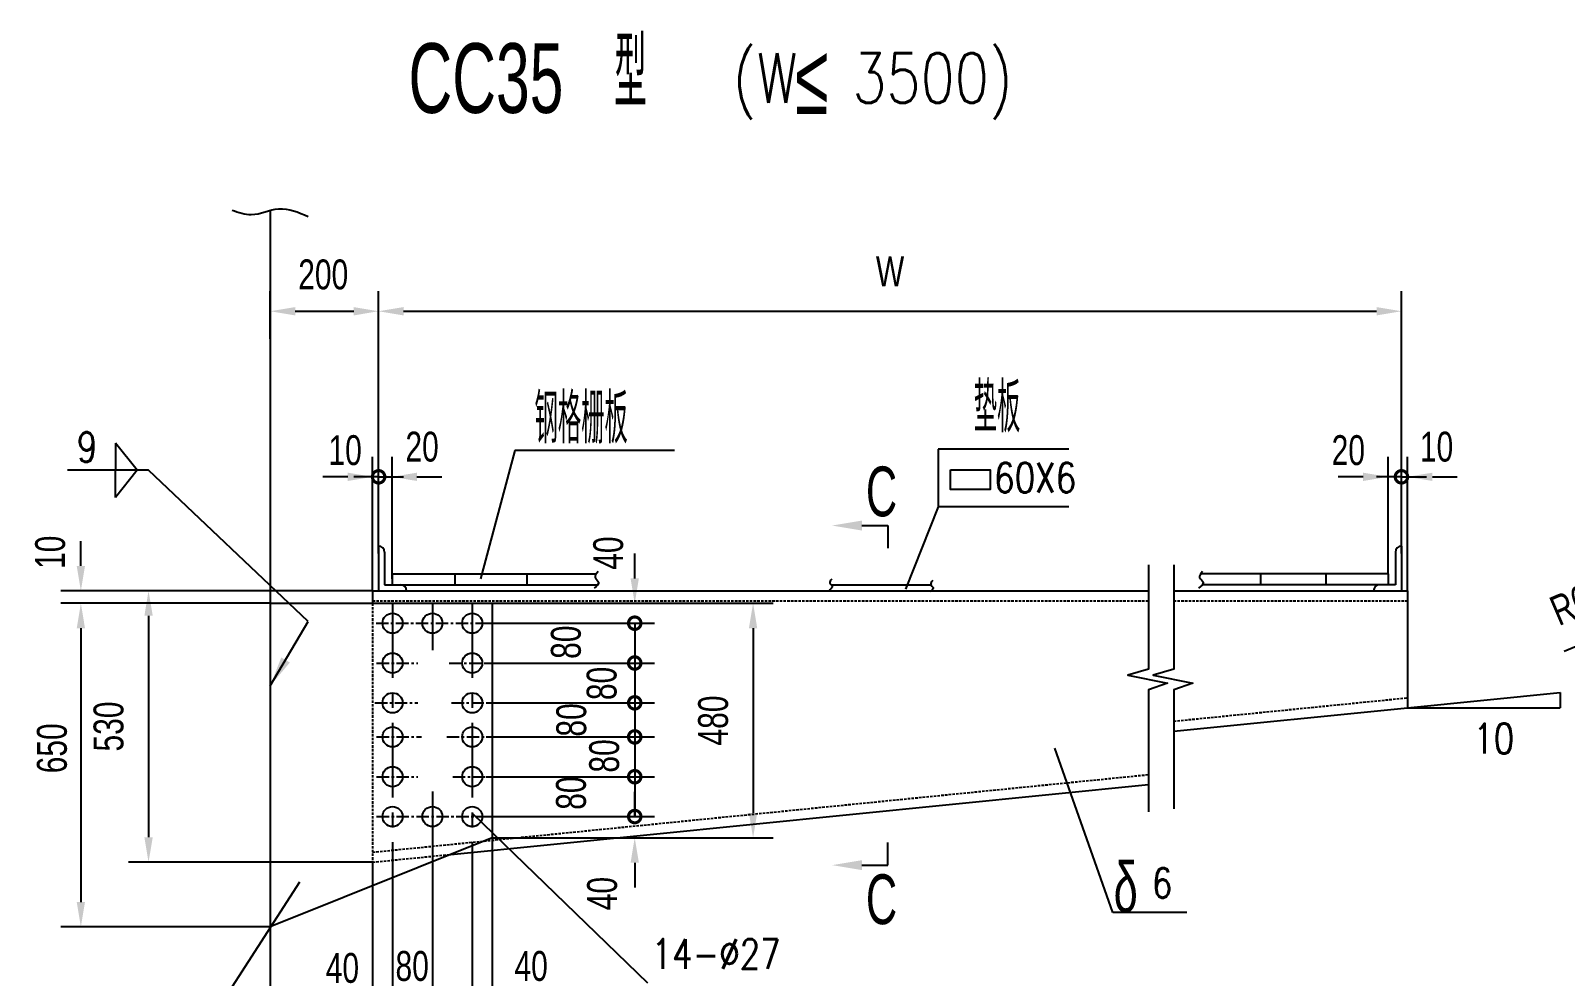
# Model space of a CAD drawing. Extents: x 148 to 221443, y -36682 to 6758.
# Drawn here: x 146905 to 149986, y -19749 to -17850 of the extents above; entities that cross this region are included whole.
import ezdxf
from ezdxf.enums import TextEntityAlignment as Align

# ---------------------------------------------------------------- set-up
doc = ezdxf.new("R2010")
doc.units = 0
doc.header["$LTSCALE"] = 10
doc.header["$MEASUREMENT"] = 0
for name, pattern in [('CENTERX2', [4, 2.5, -0.5, 0.5, -0.5]), ('HIDDENX2', [0.75, 0.5, -0.25]), ('PHANTOM', [2.5, 1.25, -0.25, 0.25, -0.25, 0.25, -0.25])]:
    doc.linetypes.add(name, pattern=pattern)
for name, color, linetype in [('2', 4, 'Continuous'), ('3', 255, 'Continuous'), ('4', 1, 'CENTERX2'), ('6', 4, 'PHANTOM'), ('9', 6, 'Continuous'), ('WHITE', 7, 'Continuous')]:
    doc.layers.add(name, color=color, linetype=linetype)
doc.styles.add('HZ', font='ROMS.SHX', dxfattribs={"width": 0.75, "bigfont": 'GBCBIG.SHX'})
doc.styles.get("Standard").update_dxf_attribs({"font": 'wison_e.shx', "width": 0.75, "bigfont": 'wison_c.shx'})
doc.styles.add('XW', font='ROMANS.shx', dxfattribs={"width": 0.85})
doc.dimstyles.new('DIM1', dxfattribs={"dimscale": 20, "dimtxt": 3, "dimasz": 2.5, "dimexe": 2, "dimexo": 0, "dimgap": 1, "dimtad": 0, "dimdec": 0, "dimzin": 0, "dimdsep": 46, "dimtxsty": 'Standard', "dimcen": 2, "dimclrd": 3, "dimclre": 3, "dimclrt": 3, "dimadec": 0, "dimazin": 0, "dimtfac": 0.666667, "dimtdec": 0, "dimtofl": 0, "dimtmove": 2, "dimatfit": 1, "dimfxl": 2, "dimtvp": 1.333333, "dimtolj": 1, "dimtzin": 0, "dimarcsym": 0})

# ---------------------------------------------------------------- blocks, each defined once
blk = doc.blocks.new('_DotSmall')
at = {"layer": 'WHITE', "color": 0, "const_width": 0.5}
blk.add_lwpolyline([(-0.0625, 0, 1), (0.0625, 0, 1)], format="xyb", close=True, dxfattribs=at)
blk = doc.blocks.new('*D1514')
at = {"layer": '2', "color": 3, "lineweight": -2}
for p, q in [((147591.4, -18974.7), (147591.4, -18705.7)), ((147603.4, -18899.7), (147603.4, -18705.7)), ((147541.4, -18745.7), (147491.4, -18745.7)), ((147603.4, -18745.7), (147653.4, -18745.7))]:
    blk.add_line(p, q, dxfattribs=at)
at = {"layer": '2', "color": 3}
blk.add_solid([(147541.4, -18754), (147541.4, -18737.4), (147591.4, -18745.7)], dxfattribs=at)
at = {"layer": 'Defpoints', "color": 0}
for p in [(147603.4, -18745.7), (147603.4, -18899.7), (147591.4, -18974.7)]:
    blk.add_point(p, dxfattribs=at)
at = {"layer": '2', "color": 3, "lineweight": -2, "xscale": 50, "yscale": 50, "zscale": 50, "rotation": 180}
blk.add_blockref('_DotSmall', (147603.4, -18745.7), dxfattribs=at)
at = {"layer": '2', "color": 3, "insert": (147536.2, -18692.5), "char_height": 60, "attachment_point": 5}
blk.add_mtext('\\A1;10', dxfattribs=at)
blk = doc.blocks.new('*D1515')
at = {"layer": '2', "color": 3, "lineweight": -2}
for p, q in [((147603.4, -18899.7), (147603.4, -18705.7)), ((147630.4, -18950.7), (147630.4, -18705.7)), ((147603.4, -18745.7), (147553.4, -18745.7)), ((147680.4, -18745.7), (147730.4, -18745.7))]:
    blk.add_line(p, q, dxfattribs=at)
at = {"layer": '2', "color": 3}
blk.add_solid([(147680.4, -18737.4), (147680.4, -18754), (147630.4, -18745.7)], dxfattribs=at)
at = {"layer": 'Defpoints', "color": 0}
for p in [(147603.4, -18745.7), (147603.4, -18899.7), (147630.4, -18950.7)]:
    blk.add_point(p, dxfattribs=at)
at = {"layer": '2', "color": 3, "lineweight": -2, "xscale": 50, "yscale": 50, "zscale": 50}
blk.add_blockref('_DotSmall', (147603.4, -18745.7), dxfattribs=at)
at = {"layer": '2', "color": 3, "insert": (147690.7, -18685.5), "char_height": 60, "attachment_point": 5}
blk.add_mtext('\\A1;20', dxfattribs=at)
blk = doc.blocks.new('*D1516')
at = {"layer": '2', "color": 3, "lineweight": -2}
for p, q in [((149630.4, -18940.7), (149630.4, -18705.7)), ((149657.4, -18899.7), (149657.4, -18705.7)), ((149580.4, -18745.7), (149530.4, -18745.7)), ((149657.4, -18745.7), (149707.4, -18745.7))]:
    blk.add_line(p, q, dxfattribs=at)
at = {"layer": '2', "color": 3}
blk.add_solid([(149580.4, -18754), (149580.4, -18737.4), (149630.4, -18745.7)], dxfattribs=at)
at = {"layer": 'Defpoints', "color": 0}
for p in [(149657.4, -18745.7), (149657.4, -18899.7), (149630.4, -18940.7)]:
    blk.add_point(p, dxfattribs=at)
at = {"layer": '2', "color": 3, "lineweight": -2, "xscale": 50, "yscale": 50, "zscale": 50, "rotation": 180}
blk.add_blockref('_DotSmall', (149657.4, -18745.7), dxfattribs=at)
at = {"layer": '2', "color": 3, "insert": (149550.7, -18692.5), "char_height": 60, "attachment_point": 5}
blk.add_mtext('\\A1;20', dxfattribs=at)
blk = doc.blocks.new('*D1517')
at = {"layer": '2', "color": 3, "lineweight": -2}
for p, q in [((149657.4, -18899.7), (149657.4, -18705.7)), ((149669.4, -18974.7), (149669.4, -18705.7)), ((149657.4, -18745.7), (149607.4, -18745.7)), ((149719.4, -18745.7), (149769.4, -18745.7))]:
    blk.add_line(p, q, dxfattribs=at)
at = {"layer": '2', "color": 3}
blk.add_solid([(149719.4, -18737.4), (149719.4, -18754), (149669.4, -18745.7)], dxfattribs=at)
at = {"layer": 'Defpoints', "color": 0}
for p in [(149657.4, -18745.7), (149657.4, -18899.7), (149669.4, -18974.7)]:
    blk.add_point(p, dxfattribs=at)
at = {"layer": '2', "color": 3, "lineweight": -2, "xscale": 50, "yscale": 50, "zscale": 50}
blk.add_blockref('_DotSmall', (149657.4, -18745.7), dxfattribs=at)
at = {"layer": '2', "color": 3, "insert": (149727.9, -18685.5), "char_height": 60, "attachment_point": 5}
blk.add_mtext('\\A1;10', dxfattribs=at)
blk = doc.blocks.new('*D1518')
at = {"layer": '2', "color": 3, "lineweight": -2}
for p, q in [((147603.4, -18899.7), (147603.4, -18373.1)), ((149657.4, -18899.7), (149657.4, -18373.1)), ((147653.4, -18413.1), (149607.4, -18413.1))]:
    blk.add_line(p, q, dxfattribs=at)
at = {"layer": '2', "color": 3}
for points in [[(147653.4, -18404.8), (147653.4, -18421.5), (147603.4, -18413.1)], [(149607.4, -18421.5), (149607.4, -18404.8), (149657.4, -18413.1)]]:
    blk.add_solid(points, dxfattribs=at)
at = {"layer": 'Defpoints', "color": 0}
for p in [(149657.4, -18413.1), (147603.4, -18899.7), (149657.4, -18899.7)]:
    blk.add_point(p, dxfattribs=at)
at = {"layer": '2', "color": 3, "insert": (148630.4, -18333.1), "char_height": 60, "attachment_point": 5}
blk.add_mtext('\\A1;W', dxfattribs=at)
blk = doc.blocks.new('*D1519')
at = {"layer": '2', "color": 3, "lineweight": -2}
for p, q in [((147385.9, -18468.3), (147385.9, -18373.1)), ((147603.4, -18899.7), (147603.4, -18373.1)), ((147435.9, -18413.1), (147553.4, -18413.1))]:
    blk.add_line(p, q, dxfattribs=at)
at = {"layer": '2', "color": 3}
for points in [[(147435.9, -18404.8), (147435.9, -18421.5), (147385.9, -18413.1)], [(147553.4, -18421.5), (147553.4, -18404.8), (147603.4, -18413.1)]]:
    blk.add_solid(points, dxfattribs=at)
at = {"layer": 'Defpoints', "color": 0}
for p in [(147603.4, -18413.1), (147385.9, -18468.3), (147603.4, -18899.7)]:
    blk.add_point(p, dxfattribs=at)
at = {"layer": '2', "color": 3, "insert": (147492.2, -18339.5), "char_height": 60, "attachment_point": 5}
blk.add_mtext('\\A1;200', dxfattribs=at)
blk = doc.blocks.new('*D1520')
at = {"layer": '2', "color": 3, "lineweight": -2}
for p, q in [((147385.9, -18999.7), (146965.5, -18999.7)), ((147005.5, -19049.7), (147005.5, -19599.7)), ((147385.9, -19649.7), (146965.5, -19649.7))]:
    blk.add_line(p, q, dxfattribs=at)
at = {"layer": '2', "color": 3}
for points in [[(147013.8, -19049.7), (146997.2, -19049.7), (147005.5, -18999.7)], [(146997.2, -19599.7), (147013.8, -19599.7), (147005.5, -19649.7)]]:
    blk.add_solid(points, dxfattribs=at)
at = {"layer": 'Defpoints', "color": 0}
for p in [(147385.9, -18999.7), (147005.5, -19649.7), (147385.9, -19649.7)]:
    blk.add_point(p, dxfattribs=at)
at = {"layer": '2', "color": 3, "insert": (146947.7, -19291), "char_height": 60, "attachment_point": 5, "rotation": 90}
blk.add_mtext('\\A1;650', dxfattribs=at)
blk = doc.blocks.new('*D1521')
at = {"layer": '2', "color": 3, "lineweight": -2}
for p, q in [((147005.5, -18924.7), (147005.5, -18874.7)), ((147591.4, -18974.7), (146965.5, -18974.7)), ((147385.9, -18999.7), (146965.5, -18999.7)), ((147005.5, -19049.7), (147005.5, -19099.7))]:
    blk.add_line(p, q, dxfattribs=at)
at = {"layer": '2', "color": 3}
for points in [[(146997.2, -18924.7), (147013.8, -18924.7), (147005.5, -18974.7)], [(147013.8, -19049.7), (146997.2, -19049.7), (147005.5, -18999.7)]]:
    blk.add_solid(points, dxfattribs=at)
at = {"layer": 'Defpoints', "color": 0}
for p in [(147005.5, -18974.7), (147591.4, -18974.7), (147385.9, -18999.7)]:
    blk.add_point(p, dxfattribs=at)
at = {"layer": '2', "color": 3, "insert": (146944.1, -18897.3), "char_height": 60, "attachment_point": 5, "rotation": 90}
blk.add_mtext('\\A1;10', dxfattribs=at)
blk = doc.blocks.new('*D1522')
at = {"layer": '2', "color": 3, "lineweight": -2}
for p, q in [((147591.4, -18974.7), (147101.4, -18974.7)), ((147141.4, -19024.7), (147141.4, -19469.7)), ((147591.4, -19519.7), (147101.4, -19519.7))]:
    blk.add_line(p, q, dxfattribs=at)
at = {"layer": '2', "color": 3}
for points in [[(147149.8, -19024.7), (147133.1, -19024.7), (147141.4, -18974.7)], [(147133.1, -19469.7), (147149.8, -19469.7), (147141.4, -19519.7)]]:
    blk.add_solid(points, dxfattribs=at)
at = {"layer": 'Defpoints', "color": 0}
for p in [(147591.4, -18974.7), (147141.4, -19519.7), (147591.4, -19519.7)]:
    blk.add_point(p, dxfattribs=at)
at = {"layer": '2', "color": 3, "insert": (147061.4, -19247.2), "char_height": 60, "attachment_point": 5, "rotation": 90}
blk.add_mtext('\\A1;530', dxfattribs=at)
blk = doc.blocks.new('*D1523')
at = {"layer": '2', "color": 3, "lineweight": -2}
for p, q in [((147591.4, -19519.7), (147591.4, -19827.5)), ((147631.4, -19515.7), (147631.4, -19827.5)), ((147541.4, -19787.5), (147491.4, -19787.5)), ((147631.4, -19787.5), (147681.4, -19787.5))]:
    blk.add_line(p, q, dxfattribs=at)
at = {"layer": '2', "color": 3}
blk.add_solid([(147541.4, -19795.9), (147541.4, -19779.2), (147591.4, -19787.5)], dxfattribs=at)
at = {"layer": 'Defpoints', "color": 0}
for p in [(147591.4, -19519.7), (147631.4, -19515.7), (147631.4, -19787.5)]:
    blk.add_point(p, dxfattribs=at)
at = {"layer": '2', "color": 3, "lineweight": -2, "xscale": 50, "yscale": 50, "zscale": 50, "rotation": 180}
blk.add_blockref('_DotSmall', (147631.4, -19787.5), dxfattribs=at)
at = {"layer": '2', "color": 3, "insert": (147530.7, -19732.5), "char_height": 60, "attachment_point": 5}
blk.add_mtext('\\A1;40', dxfattribs=at)
blk = doc.blocks.new('*D1524')
at = {"layer": '2', "color": 3, "lineweight": -2}
for p, q in [((147631.4, -19515.7), (147631.4, -19827.5)), ((147711.4, -19507.7), (147711.4, -19827.5)), ((147631.4, -19787.5), (147711.4, -19787.5))]:
    blk.add_line(p, q, dxfattribs=at)
at = {"layer": 'Defpoints', "color": 0}
for p in [(147631.4, -19515.7), (147711.4, -19507.7), (147711.4, -19787.5)]:
    blk.add_point(p, dxfattribs=at)
at = {"layer": '2', "color": 3, "lineweight": -2, "xscale": 50, "yscale": 50, "zscale": 50, "rotation": 180}
blk.add_blockref('_DotSmall', (147631.4, -19787.5), dxfattribs=at)
at = {"layer": '2', "color": 3, "lineweight": -2, "xscale": 50, "yscale": 50, "zscale": 50}
blk.add_blockref('_DotSmall', (147711.4, -19787.5), dxfattribs=at)
at = {"layer": '2', "color": 3, "insert": (147670.8, -19728.6), "char_height": 60, "attachment_point": 5}
blk.add_mtext('\\A1;80', dxfattribs=at)
blk = doc.blocks.new('*D1525')
at = {"layer": '2', "color": 3, "lineweight": -2}
for p, q in [((147831.4, -19470.7), (147831.4, -19827.5)), ((147791.4, -19499.7), (147791.4, -19827.5)), ((147791.4, -19787.5), (147741.4, -19787.5)), ((147881.4, -19787.5), (147931.4, -19787.5))]:
    blk.add_line(p, q, dxfattribs=at)
at = {"layer": '2', "color": 3}
blk.add_solid([(147881.4, -19779.2), (147881.4, -19795.9), (147831.4, -19787.5)], dxfattribs=at)
at = {"layer": 'Defpoints', "color": 0}
for p in [(147831.4, -19470.7), (147791.4, -19499.7), (147831.4, -19787.5)]:
    blk.add_point(p, dxfattribs=at)
at = {"layer": '2', "color": 3, "lineweight": -2, "xscale": 50, "yscale": 50, "zscale": 50}
blk.add_blockref('_DotSmall', (147791.4, -19787.5), dxfattribs=at)
at = {"layer": '2', "color": 3, "insert": (147909.7, -19728.6), "char_height": 60, "attachment_point": 5}
blk.add_mtext('\\A1;40', dxfattribs=at)
blk = doc.blocks.new('*D1526')
at = {"layer": '2', "color": 3, "lineweight": -2}
for p, q in [((148117.7, -18949.7), (148117.7, -18899.7)), ((147831.4, -18999.7), (148157.7, -18999.7)), ((147821.6, -19039.7), (148157.7, -19039.7)), ((148117.7, -19039.7), (148117.7, -19089.7))]:
    blk.add_line(p, q, dxfattribs=at)
at = {"layer": '2', "color": 3}
blk.add_solid([(148109.4, -18949.7), (148126.1, -18949.7), (148117.7, -18999.7)], dxfattribs=at)
at = {"layer": 'Defpoints', "color": 0}
for p in [(147831.4, -18999.7), (147821.6, -19039.7), (148117.7, -19039.7)]:
    blk.add_point(p, dxfattribs=at)
at = {"layer": '2', "color": 3, "lineweight": -2, "xscale": 50, "yscale": 50, "zscale": 50, "rotation": 90}
blk.add_blockref('_DotSmall', (148117.7, -19039.7), dxfattribs=at)
at = {"layer": '2', "color": 3, "insert": (148064.8, -18898.9), "char_height": 60, "attachment_point": 5, "rotation": 90}
blk.add_mtext('\\A1;40', dxfattribs=at)
blk = doc.blocks.new('*D1527')
at = {"layer": '2', "color": 3, "lineweight": -2}
for p, q in [((147821.6, -19039.7), (148157.7, -19039.7)), ((148117.7, -19039.7), (148117.7, -19119.7)), ((147819.3, -19119.7), (148157.7, -19119.7))]:
    blk.add_line(p, q, dxfattribs=at)
at = {"layer": 'Defpoints', "color": 0}
for p in [(147821.6, -19039.7), (147819.3, -19119.7), (148117.7, -19119.7)]:
    blk.add_point(p, dxfattribs=at)
at = {"layer": '2', "color": 3, "lineweight": -2, "xscale": 50, "yscale": 50, "zscale": 50}
for p, rotation in [((148117.7, -19039.7), 90), ((148117.7, -19119.7), 270)]:
    blk.add_blockref('_DotSmall', p, dxfattribs=dict(at, rotation=rotation))
at = {"layer": '2', "color": 3, "insert": (147979.8, -19077.9), "char_height": 60, "attachment_point": 5, "rotation": 90}
blk.add_mtext('\\A1;80', dxfattribs=at)
blk = doc.blocks.new('*D1528')
at = {"layer": '2', "color": 3, "lineweight": -2}
for p, q in [((148117.7, -19428.1), (148117.7, -19378.1)), ((147819.6, -19428.1), (148157.7, -19428.1)), ((147831.4, -19470.7), (148157.7, -19470.7)), ((148117.7, -19520.7), (148117.7, -19570.7))]:
    blk.add_line(p, q, dxfattribs=at)
at = {"layer": '2', "color": 3}
blk.add_solid([(148126.1, -19520.7), (148109.4, -19520.7), (148117.7, -19470.7)], dxfattribs=at)
at = {"layer": 'Defpoints', "color": 0}
for p in [(147819.6, -19428.1), (148117.7, -19428.1), (147831.4, -19470.7)]:
    blk.add_point(p, dxfattribs=at)
at = {"layer": '2', "color": 3, "lineweight": -2, "xscale": 50, "yscale": 50, "zscale": 50, "rotation": 270}
blk.add_blockref('_DotSmall', (148117.7, -19428.1), dxfattribs=at)
at = {"layer": '2', "color": 3, "insert": (148052.5, -19582.8), "char_height": 60, "attachment_point": 5, "rotation": 90}
blk.add_mtext('\\A1;40', dxfattribs=at)
blk = doc.blocks.new('*D1549')
at = {"layer": '2', "color": 3, "lineweight": -2}
for p, q in [((147821.6, -19119.7), (148157.7, -19119.7)), ((148117.7, -19119.7), (148117.7, -19199.7)), ((147819.3, -19199.7), (148157.7, -19199.7))]:
    blk.add_line(p, q, dxfattribs=at)
at = {"layer": 'Defpoints', "color": 0}
for p in [(147821.6, -19119.7), (147819.3, -19199.7), (148117.7, -19199.7)]:
    blk.add_point(p, dxfattribs=at)
at = {"layer": '2', "color": 3, "lineweight": -2, "xscale": 50, "yscale": 50, "zscale": 50}
for p, rotation in [((148117.7, -19119.7), 90), ((148117.7, -19199.7), 270)]:
    blk.add_blockref('_DotSmall', p, dxfattribs=dict(at, rotation=rotation))
at = {"layer": '2', "color": 3, "insert": (148051.6, -19160.7), "char_height": 60, "attachment_point": 5, "rotation": 90}
blk.add_mtext('\\A1;80', dxfattribs=at)
blk = doc.blocks.new('*D1550')
at = {"layer": '2', "color": 3, "lineweight": -2}
for p, q in [((147821.6, -19268.1), (148157.7, -19268.1)), ((148117.7, -19268.1), (148117.7, -19348.1)), ((147819.3, -19348.1), (148157.7, -19348.1))]:
    blk.add_line(p, q, dxfattribs=at)
at = {"layer": 'Defpoints', "color": 0}
for p in [(147821.6, -19268.1), (147819.3, -19348.1), (148117.7, -19348.1)]:
    blk.add_point(p, dxfattribs=at)
at = {"layer": '2', "color": 3, "lineweight": -2, "xscale": 50, "yscale": 50, "zscale": 50}
for p, rotation in [((148117.7, -19268.1), 90), ((148117.7, -19348.1), 270)]:
    blk.add_blockref('_DotSmall', p, dxfattribs=dict(at, rotation=rotation))
at = {"layer": '2', "color": 3, "insert": (148056.7, -19306.3), "char_height": 60, "attachment_point": 5, "rotation": 90}
blk.add_mtext('\\A1;80', dxfattribs=at)
blk = doc.blocks.new('*D1551')
at = {"layer": '2', "color": 3, "lineweight": -2}
for p, q in [((147821.6, -19199.7), (148157.7, -19199.7)), ((148117.7, -19199.7), (148117.7, -19268.1)), ((147819.6, -19268.1), (148157.7, -19268.1))]:
    blk.add_line(p, q, dxfattribs=at)
at = {"layer": 'Defpoints', "color": 0}
for p in [(147821.6, -19199.7), (147819.6, -19268.1), (148117.7, -19268.1)]:
    blk.add_point(p, dxfattribs=at)
at = {"layer": '2', "color": 3, "lineweight": -2, "xscale": 50, "yscale": 50, "zscale": 50}
for p, rotation in [((148117.7, -19199.7), 90), ((148117.7, -19268.1), 270)]:
    blk.add_blockref('_DotSmall', p, dxfattribs=dict(at, rotation=rotation))
at = {"layer": '2', "color": 3, "insert": (147990.7, -19234), "char_height": 60, "attachment_point": 5, "rotation": 90}
blk.add_mtext('\\A1;80', dxfattribs=at)
blk = doc.blocks.new('*D1552')
at = {"layer": '2', "color": 3, "lineweight": -2}
for p, q in [((147819.6, -19348.1), (148157.7, -19348.1)), ((148117.7, -19348.1), (148117.7, -19428.1)), ((147819.6, -19428.1), (148157.7, -19428.1))]:
    blk.add_line(p, q, dxfattribs=at)
at = {"layer": 'Defpoints', "color": 0}
for p in [(147819.6, -19348.1), (147819.6, -19428.1), (148117.7, -19428.1)]:
    blk.add_point(p, dxfattribs=at)
at = {"layer": '2', "color": 3, "lineweight": -2, "xscale": 50, "yscale": 50, "zscale": 50}
for p, rotation in [((148117.7, -19348.1), 90), ((148117.7, -19428.1), 270)]:
    blk.add_blockref('_DotSmall', p, dxfattribs=dict(at, rotation=rotation))
at = {"layer": '2', "color": 3, "insert": (147990.1, -19381), "char_height": 60, "attachment_point": 5, "rotation": 90}
blk.add_mtext('\\A1;80', dxfattribs=at)
blk = doc.blocks.new('*D1555')
at = {"layer": '2', "color": 3, "lineweight": -2}
for p, q in [((147831.4, -18999.7), (148395.4, -18999.7)), ((148355.4, -19049.7), (148355.4, -19420.7)), ((147831.4, -19470.7), (148395.4, -19470.7))]:
    blk.add_line(p, q, dxfattribs=at)
at = {"layer": '2', "color": 3}
for points in [[(148363.7, -19049.7), (148347, -19049.7), (148355.4, -18999.7)], [(148347, -19420.7), (148363.7, -19420.7), (148355.4, -19470.7)]]:
    blk.add_solid(points, dxfattribs=at)
at = {"layer": 'Defpoints', "color": 0}
for p in [(147831.4, -18999.7), (147831.4, -19470.7), (148355.4, -19470.7)]:
    blk.add_point(p, dxfattribs=at)
at = {"layer": '2', "color": 3, "insert": (148275.4, -19235.2), "char_height": 60, "attachment_point": 5, "rotation": 90}
blk.add_mtext('\\A1;480', dxfattribs=at)
blk = doc.blocks.new('*D1558')
at = {"layer": '2', "color": 3, "lineweight": -2}
for p, q in [((150202.6, -19042.7), (150202.6, -18962.7)), ((150162.6, -19002.7), (150242.6, -19002.7)), ((149984.2, -19096.2), (150149.3, -19025.5))]:
    blk.add_line(p, q, dxfattribs=at)
at = {"layer": '2', "color": 3}
blk.add_solid([(150152.6, -19033.2), (150146, -19017.9), (150195.3, -19005.8)], dxfattribs=at)
at = {"layer": 'Defpoints', "color": 0}
for p in [(150195.3, -19005.8), (150202.6, -19002.7)]:
    blk.add_point(p, dxfattribs=at)
at = {"layer": '2', "color": 3, "insert": (149997.1, -19003.6), "char_height": 60, "attachment_point": 5, "rotation": 23.1768}
blk.add_mtext('\\A1;R6', dxfattribs=at)

msp = doc.modelspace()

# ---------------------------------------------------------------- linework, layer by layer
for p, q in [((147603.3659, -18884.6937), (147603.3659, -18974.6937)), ((149657.3897, -18884.6937), (149657.3897, -18974.6937)), ((147615.3659, -18896.6937), (147615.3659, -18962.6937)), ((149645.3897, -18896.6937), (149645.3897, -18962.6937)), ((147630.3659, -18940.6937), (147630.3659, -18962.6937)), ((147630.3659, -18940.6937), (148039.9417, -18940.6937)), ((147756.2649, -18940.6937), (147756.2649, -18962.6937)), ((147900.7202, -18940.6937), (147900.7202, -18962.6937)), ((149630.3897, -18940.6937), (149253.8536, -18940.6937)), ((149374.36, -18940.6937), (149374.36, -18962.6937)), ((149505.3211, -18940.6937), (149505.3211, -18962.6937)), ((149630.3897, -18940.6937), (149630.3897, -18962.6937)), ((147591.3659, -18974.6937), (149149.1995, -18974.6937)), ((147591.3659, -18974.6937), (147591.3659, -18999.7436)), ((147615.3659, -18962.6937), (148043.5894, -18962.6937)), ((148512.2539, -18962.6937), (148712.2539, -18962.6937)), ((149200.1311, -18974.6937), (149669.3897, -18974.6937)), ((149645.3897, -18962.6937), (149257.5012, -18962.6937)), ((149669.3897, -18974.6937), (149669.3897, -19209.615)), ((147385.9279, -18999.7436), (147831.3659, -18999.7436)), ((147385.9279, -18999.7436), (147385.9279, -19649.7436)), ((147831.3659, -18999.7436), (147831.3659, -19470.7248)), ((149200.1311, -19256.5409), (149669.3897, -19209.615)), ((147748.6584, -19503.9644), (149149.1995, -19363.9103)), ((147831.3659, -19470.7248), (147385.9279, -19649.7436))]:
    msp.add_line(p, q)
for centre in [(147631.3659, -19039.7436), (147711.3659, -19039.7436), (147791.3659, -19039.7436), (147631.3659, -19119.7436), (147791.3659, -19119.7436), (147631.3659, -19199.7436), (147791.3659, -19199.7436), (147631.3659, -19268.0831), (147791.3659, -19268.0831), (147631.3659, -19348.0831), (147791.3659, -19348.0831), (147631.3659, -19428.0831), (147711.3659, -19428.0831), (147791.3659, -19428.0831)]:
    msp.add_circle(centre, 20.0998)
for centre, start, end in [((147603.3659, -18896.6937), 0, 90), ((149657.3897, -18896.6937), 90, 180), ((147647.3659, -18974.6937), 0, 90), ((149613.3897, -18974.6937), 90, 180)]:
    msp.add_arc(centre, 12, start, end)
at = {"layer": '2', "color": 7}
for p, q in [((147118.835, -18732.483), (147075.1002, -18677.8686)), ((147075.1002, -18677.8686), (147075.1002, -18732.483)), ((147118.835, -18732.483), (147075.1002, -18787.0975)), ((147075.1002, -18787.0975), (147075.1002, -18732.483)), ((148626.0983, -18843.5766), (148626.0983, -18889.1236)), ((148626.0983, -19525.6396), (148626.0983, -19480.0925))]:
    msp.add_line(p, q, dxfattribs=at)
at = {"layer": '2'}
for p, q in [((147876.8838, -18692.9271), (147808.1541, -18950.6937)), ((148197.5878, -18692.9271), (147876.8838, -18692.9271)), ((148989.1766, -18690.3593), (148727.2584, -18690.3593)), ((148727.2584, -18690.3593), (148727.2584, -18805.9386)), ((147141.5061, -18732.483), (146978.6309, -18732.483)), ((147462.0629, -19036.1927), (147141.5061, -18732.483)), ((148727.2584, -18805.9386), (148661.2366, -18971.2716)), ((148989.1766, -18805.9386), (148727.2584, -18805.9386)), ((148573.9807, -18843.5766), (148626.0983, -18843.5766)), ((147385.9279, -19165.2299), (147462.0629, -19036.1927)), ((149669.3897, -19209.615), (149976.0612, -19178.9479)), ((149976.0612, -19178.9479), (149976.0612, -19209.615)), ((149669.3897, -19209.615), (149976.0612, -19209.615)), ((149077.5883, -19620.7981), (148961.6266, -19290.6955)), ((148143.7613, -19762.9722), (147793.521, -19423.5024)), ((148573.9807, -19525.6396), (148626.0983, -19525.6396)), ((147205.5261, -19930.7895), (147445.4398, -19559.433)), ((149226.459, -19620.7981), (149077.5883, -19620.7981))]:
    msp.add_line(p, q, dxfattribs=at)
msp.add_lwpolyline([(148751.6722, -18731.9066), (148831.5197, -18731.9066), (148831.5197, -18770.8826), (148751.6722, -18770.8826)], close=True, dxfattribs=at)
for points in [[(148573.9807, -18853.5766), (148573.9807, -18833.5766), (148513.9807, -18843.5766)], [(147425.1192, -19118.7106), (147407.9134, -19108.5145), (147385.9279, -19165.2299)], [(148573.9807, -19515.6396), (148573.9807, -19535.6396), (148513.9807, -19525.6396)]]:
    msp.add_solid(points, dxfattribs=at)
at = {"layer": '3', "linetype": 'HIDDENX2'}
for p, q in [((147591.3659, -18994.6937), (149149.1995, -18994.6937)), ((147591.3659, -18999.7436), (147591.3659, -19519.6937)), ((149200.1311, -18994.6937), (149669.3897, -18994.6937)), ((149200.1311, -19236.4411), (149669.3897, -19189.5153)), ((147591.3659, -19499.5939), (149149.1995, -19343.8105)), ((147591.3659, -19519.6937), (147748.6584, -19503.9644))]:
    msp.add_line(p, q, dxfattribs=at)
at = {"layer": '4', "ltscale": 6}
for p, q in [((147631.3659, -18999.7436), (147631.3659, -19515.6937)), ((147711.3659, -18999.7436), (147711.3659, -19093.6605)), ((147791.3659, -18999.7436), (147791.3659, -19499.6937)), ((147711.3659, -19377.709), (147711.3659, -19507.6937))]:
    msp.add_line(p, q, dxfattribs=at)
at = {"layer": '4'}
for p, q in [((147598.2059, -19039.7436), (147821.5691, -19039.7436)), ((147599.326, -19119.7436), (147682.4794, -19119.7436)), ((147745.0973, -19119.7436), (147819.3287, -19119.7436)), ((147595.9655, -19199.7436), (147682.4794, -19199.7436)), ((147749.914, -19199.7436), (147820.4489, -19199.7436)), ((147599.326, -19268.0831), (147689.7046, -19268.0831)), ((147740.2805, -19268.0831), (147819.6335, -19268.0831)), ((147599.326, -19348.0831), (147682.4794, -19348.0831)), ((147752.3224, -19348.0831), (147819.6335, -19348.0831)), ((147599.326, -19428.0831), (147819.6335, -19428.0831))]:
    msp.add_line(p, q, dxfattribs=at)
at = {"layer": '6', "color": 3, "linetype": 'Continuous'}
msp.add_line((147385.9279, -18210.4643), (147385.9279, -20238.8436), dxfattribs=at)
at = {"layer": '9'}
for points in [[(149149.1995, -18922.386), (149149.1995, -19131.9945), (149107.7013, -19143.8453), (149187.7335, -19160.1401), (149149.1995, -19173.4722), (149149.1995, -19418.6114)], [(149200.1311, -18922.386), (149200.1311, -19131.9945), (149158.6329, -19143.8453), (149238.6651, -19160.1401), (149200.1311, -19173.4722), (149200.1311, -19412.6463)]]:
    msp.add_lwpolyline(points, dxfattribs=at)
for points in [[(147309.1514, -18209.8529), (147347.7995, -18218.8664), (147402.8008, -18207.2777), (147462.0612, -18222.7293)], [(148044.094, -18935.9619), (148038.1641, -18948.211), (148045.28, -18957.2992), (148036.1874, -18969.1532)], [(148513.4786, -18951.1346), (148509.5253, -18959.3007), (148514.2693, -18965.3594), (148508.2075, -18973.2621)], [(149258.0058, -18935.9619), (149252.0759, -18948.211), (149259.1918, -18957.2992), (149250.0992, -18969.1532)], [(148716.1125, -18953.7805), (148712.1592, -18961.9466), (148716.9032, -18968.0053), (148710.8415, -18975.908)]]:
    msp.add_spline(points, degree=3, dxfattribs=at)

# ---------------------------------------------------------------- texts
at = {"layer": '2'}
for s, height, style, width, p in [('CC35', 140, 'HZ', 0.65, (147974.4968, -17944.7234)), ('(W  3500)', 100, 'XW', 0.8, (148876.9377, -17944.7234)), ('9', 60, 'XW', 0.8, (147038.6275, -18685.8213))]:
    msp.add_text(s, height=height, dxfattribs=dict(at, style=style, width=width)).set_placement(p, align=Align.MIDDLE_RIGHT)
for s, height, style, width, p in [('型', 140, 'HZ', 0.65, (148076.3459, -18003.139)), ('≤', 140, 'HZ', 0.65, (148439.8955, -18016.893)), ('垫板', 100, 'HZ', 0.65, (148798.4929, -18656.378)), ('钢格栅板', 100, 'HZ', 0.65, (147916.5783, -18678.5498)), ('C', 100, 'HZ', 0.65, (148581.9444, -18825.0149)), ('60X6', 60, 'XW', 0.8, (148839.5829, -18777.4297)), ('δ', 100, 'HZ', 0.65, (149079.4783, -19620.1934)), ('6', 60, 'XW', 0.8, (149156.2762, -19591.6366)), ('C', 100, 'HZ', 0.65, (148581.9444, -19644.2012)), ('14-%%c27', 60, 'XW', 0.8, (148151.6793, -19734.0104))]:
    msp.add_text(s, height=height, dxfattribs=dict(at, style=style, width=width)).set_placement(p)
at = {"layer": '2', "color": 3, "style": 'XW', "width": 0.8}
msp.add_text('10', height=60, dxfattribs=at).set_placement((149801.5862, -19301.2681))

# ---------------------------------------------------------------- dimensions: what is measured, and where the dimension line sits
at = {"layer": '2'}
dim = msp.add_linear_dim(base=(147603.3659, -18413.1214), p1=(147385.9279, -18468.2848), p2=(147603.3659, -18899.6937), text='200', dimstyle='DIM1', dxfattribs=at)
dim.commit()
dim.dimension.update_dxf_attribs({"geometry": '*D1519', "text_midpoint": (147492.1937, -18339.5348), "dimtype": 160})
dim = msp.add_linear_dim(base=(149657.3897, -18413.1214), p1=(147603.3659, -18899.6937), p2=(149657.3897, -18899.6937), text='W', dimstyle='DIM1', dxfattribs=at)
dim.commit()
dim.dimension.update_dxf_attribs({"geometry": '*D1518', "text_midpoint": (148630.3778, -18333.1214)})
for base, p1, p2, text, picture, middle in [((147603.3659, -18745.7084), (147591.3659, -18974.6937), (147603.3659, -18899.6937), '10', '*D1514', (147536.1835, -18692.4578)), ((147603.3659, -18745.7084), (147630.3659, -18950.6937), (147603.3659, -18899.6937), '20', '*D1515', (147690.6589, -18685.5108)), ((149657.3897, -18745.7084), (149630.3897, -18940.6937), (149657.3897, -18899.6937), '20', '*D1516', (149550.7021, -18692.4578)), ((149657.3897, -18745.7084), (149669.3897, -18974.6937), (149657.3897, -18899.6937), '10', '*D1517', (149727.938, -18685.5108))]:
    dim = msp.add_linear_dim(base=base, p1=p1, p2=p2, text=text, dimstyle='DIM1', override={"dimblk2": 'DOTSMALL', "dimsah": 1}, dxfattribs=at)
    dim.commit()
    dim.dimension.update_dxf_attribs({"geometry": picture, "text_midpoint": middle, "dimtype": 160})
dim = msp.add_linear_dim(base=(147005.4946, -18974.6937), p1=(147385.9279, -18999.7436), p2=(147591.3659, -18974.6937), angle=90, text='10', dimstyle='DIM1', dxfattribs=at)
dim.commit()
dim.dimension.update_dxf_attribs({"geometry": '*D1521', "text_midpoint": (146944.1202, -18897.3017), "dimtype": 160})
for base, p1, p2, text, override, picture, middle in [((148117.7419, -19039.7436), (147831.3659, -18999.7436), (147821.5691, -19039.7436), '40', {"dimblk2": 'DOTSMALL', "dimsah": 1}, '*D1526', (148064.8458, -18898.9431)), ((148117.7419, -19119.7436), (147821.5691, -19039.7436), (147819.3287, -19119.7436), '80', {"dimblk1": 'DOTSMALL', "dimblk2": 'DOTSMALL', "dimsah": 1}, '*D1527', (147979.8388, -19077.9049)), ((148117.7419, -19199.7436), (147821.5691, -19119.7436), (147819.3287, -19199.7436), '80', {"dimblk1": 'DOTSMALL', "dimblk2": 'DOTSMALL', "dimsah": 1}, '*D1549', (148051.6218, -19160.6838)), ((148117.7419, -19268.0831), (147821.5691, -19199.7436), (147819.6335, -19268.0831), '80', {"dimblk1": 'DOTSMALL', "dimblk2": 'DOTSMALL', "dimsah": 1}, '*D1551', (147990.6821, -19233.9716)), ((148117.7419, -19348.0831), (147821.5691, -19268.0831), (147819.3287, -19348.0831), '80', {"dimblk1": 'DOTSMALL', "dimblk2": 'DOTSMALL', "dimsah": 1}, '*D1550', (148056.7247, -19306.2953)), ((148117.7419, -19428.0831), (147819.6335, -19348.0831), (147819.6335, -19428.0831), '80', {"dimblk1": 'DOTSMALL', "dimblk2": 'DOTSMALL', "dimsah": 1}, '*D1552', (147990.0776, -19380.9687)), ((148117.7419, -19428.0831), (147831.3659, -19470.7248), (147819.6335, -19428.0831), '40', {"dimblk2": 'DOTSMALL', "dimsah": 1}, '*D1528', (148052.4992, -19582.7854))]:
    dim = msp.add_linear_dim(base=base, p1=p1, p2=p2, angle=90, text=text, dimstyle='DIM1', override=override, dxfattribs=at)
    dim.commit()
    dim.dimension.update_dxf_attribs({"geometry": picture, "text_midpoint": middle, "dimtype": 160})
at = {"layer": '2', "color": 1}
dim = msp.add_radius_dim(center=(150202.6381, -19002.6937), mpoint=(150195.2837, -19005.8422), text='R6', dimstyle='DIM1', override={"dimtmove": 0}, dxfattribs=at)
dim.commit()
dim.dimension.update_dxf_attribs({"geometry": '*D1558', "text_midpoint": (150028.6287, -19077.1906), "dimtype": 164})
at = {"layer": '2'}
for base, p1, p2, text, picture, middle in [((147141.4261, -19519.6937), (147591.3659, -18974.6937), (147591.3659, -19519.6937), '530', '*D1522', (147061.4261, -19247.1937)), ((148355.351, -19470.7248), (147831.3659, -18999.7436), (147831.3659, -19470.7248), '480', '*D1555', (148275.351, -19235.2342))]:
    dim = msp.add_linear_dim(base=base, p1=p1, p2=p2, angle=90, text=text, dimstyle='DIM1', dxfattribs=at)
    dim.commit()
    dim.dimension.update_dxf_attribs({"geometry": picture, "text_midpoint": middle})
dim = msp.add_linear_dim(base=(147005.4946, -19649.7436), p1=(147385.9279, -18999.7436), p2=(147385.9279, -19649.7436), angle=90, dimstyle='DIM1', dxfattribs=at)
dim.commit()
dim.dimension.update_dxf_attribs({"geometry": '*D1520', "text_midpoint": (146947.701, -19291.0014), "dimtype": 160})
for base, p1, p2, override, picture, middle in [((147831.3659, -19787.5283), (147791.3659, -19499.6937), (147831.3659, -19470.7248), {"dimblk1": 'DOTSMALL', "dimsah": 1}, '*D1525', (147909.6749, -19728.5798)), ((147631.3659, -19787.5283), (147591.3659, -19519.6937), (147631.3659, -19515.6937), {"dimblk2": 'DOTSMALL', "dimsah": 1}, '*D1523', (147530.6939, -19732.5255)), ((147711.3659, -19787.5283), (147631.3659, -19515.6937), (147711.3659, -19507.6937), {"dimblk1": 'DOTSMALL', "dimblk2": 'DOTSMALL', "dimsah": 1}, '*D1524', (147670.838, -19728.5798))]:
    dim = msp.add_linear_dim(base=base, p1=p1, p2=p2, dimstyle='DIM1', override=override, dxfattribs=at)
    dim.commit()
    dim.dimension.update_dxf_attribs({"geometry": picture, "text_midpoint": middle, "dimtype": 160})

doc.saveas('drawing.dxf')
